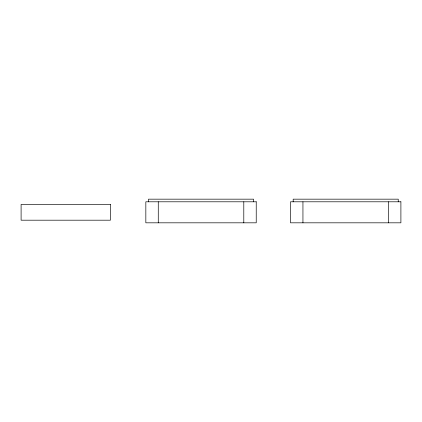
<?xml version="1.0" encoding="UTF-8"?>
<svg xmlns="http://www.w3.org/2000/svg" width="422" height="422" viewBox="0 0 422 422"><rect width="100%" height="100%" fill="white"/><g stroke="black" fill="none" stroke-linecap="round" stroke-linejoin="round"><path stroke-width="0.63" d="M398.236 201.795L398.236 199.168L293.174 199.168L293.174 201.795M388.467 201.795L388.467 222.821M302.943 201.795L302.943 222.821M253.564 201.795L253.564 199.168L148.502 199.168L148.502 201.795M243.795 201.795L243.795 222.821M158.271 201.795L158.271 222.821M256.228 201.795L145.838 201.795L145.838 222.821L256.228 222.821L256.228 201.795M400.9 201.795L290.51 201.795L290.51 222.821L400.9 222.821L400.9 201.795M110.4 204.422L21.1 204.422L21.1 220.194L110.4 220.194L110.4 204.422"/></g></svg>
